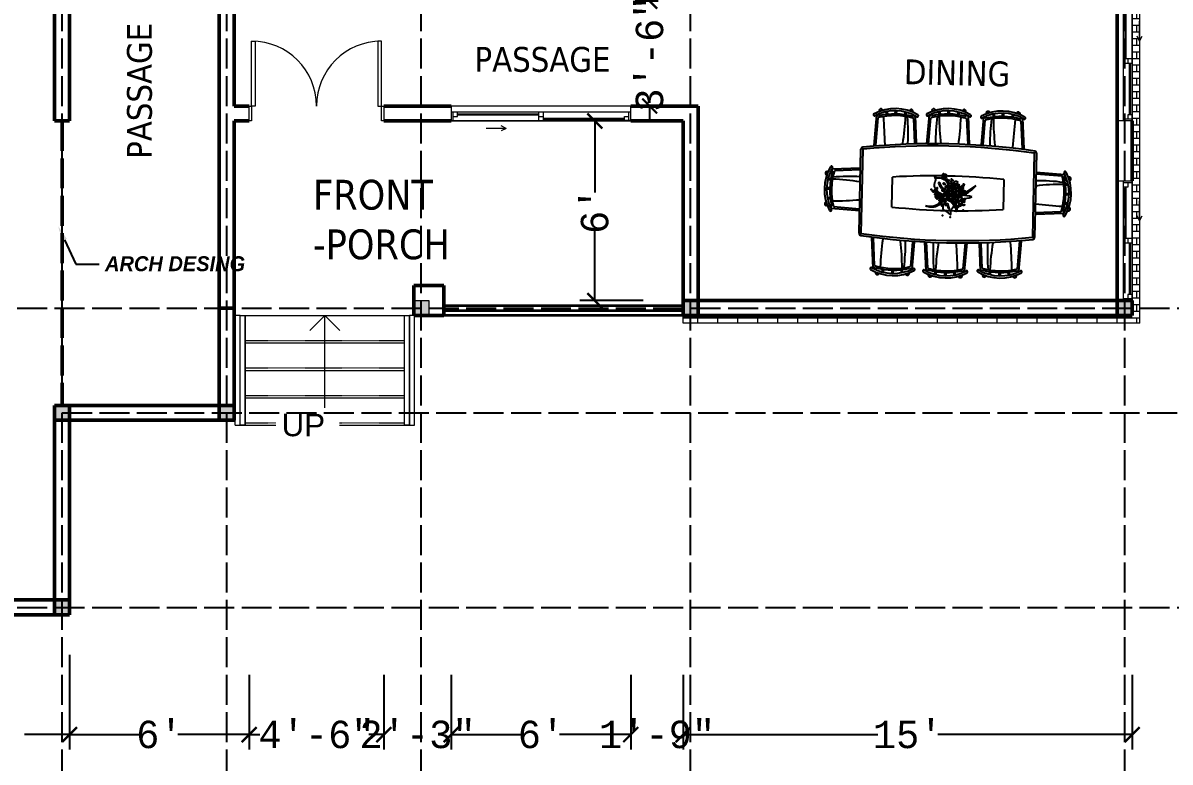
# Model space of a CAD drawing. Header units: inches. Extents: x 8351 to 42256, y 21052 to 33437.
# Drawn here: x 12413.9 to 12873.8, y 23829 to 24125.3 of the extents above; entities that cross this region are included whole.
import ezdxf
from ezdxf import colors
from ezdxf.entities.mleader import LeaderData, LeaderLine
from ezdxf.math import Vec2, Vec3

# ---------------------------------------------------------------- set-up
doc = ezdxf.new("R2010")
doc.units = ezdxf.units.IN
doc.header["$MEASUREMENT"] = 0
doc.linetypes.add('ACAD_ISO02W100', pattern=[15, 12, -3])
doc.linetypes.add('Overhead 1_16_', pattern=[0.101562, 0.0625, -0.039062])
for name, color, linetype, lineweight in [('A-COLS', 52, 'Continuous', 9), ('A-DIM', 7, 'Continuous', 25), ('A-DOOR', 10, 'Continuous', 13), ('A-DOOR-FRAM', 31, 'Continuous', 20), ('A-FLOR', 192, 'Continuous', 13), ('A-FLOR-HRAL', 11, 'Continuous', 9), ('A-GENM', 13, 'Continuous', 9), ('A-GLAZ', 160, 'Continuous', 13), ('A-TEXT', 7, 'Continuous', 25), ('A-WALL', 7, 'Continuous', 35), ('S-STRS', 14, 'Continuous', 9), ('S-STRS-ANNO', 31, 'Continuous', 9), ('S-STRS-IDEN', 24, 'Continuous', 9)]:
    doc.layers.add(name, color=color, linetype=linetype, lineweight=lineweight)
for name, color, linetype in [('A-FUNTURE', 241, 'Continuous'), ('A-G-BEAM', 8, 'ACAD_ISO02W100'), ('LAYER2', 7, 'Continuous')]:
    doc.layers.add(name, color=color, linetype=linetype)
doc.styles.add('Arial', font='arial.ttf', dxfattribs={"height": 9})
doc.styles.add('PDF Tahoma', font='tahoma.ttf')
doc.styles.get("Standard").update_dxf_attribs({"font": 'consolab.ttf', "height": 11})
doc.dimstyles.get("Standard").update_dxf_attribs({"dimtxt": 11, "dimasz": 6, "dimexe": 6, "dimexo": 16, "dimgap": 0.09, "dimtad": 0, "dimdec": 0, "dimzin": 0, "dimdsep": 46, "dimlunit": 4, "dimtxsty": 'Standard', "dimblk": 'ARCHTICK', "dimcen": 0.09, "dimclrd": 256, "dimclre": 256, "dimclrt": 256, "dimadec": 0, "dimazin": 0, "dimtfac": 1, "dimtdec": 0, "dimtix": 1, "dimtofl": 0, "dimtmove": 0, "dimatfit": 2, "dimldrblk": 'ARCHTICK', "dimfxl": 1, "dimtolj": 1, "dimtzin": 0, "dimlwd": -1, "dimlwe": -1, "dimarcsym": 0})

# ---------------------------------------------------------------- blocks, each defined once
blk = doc.blocks.new('M_Window-Sliding-Double - 1500 x 1200mm-319048-B-Floorplan')
at = {"layer": 'A-GLAZ'}
for p, q in [((14, 5.85), (16, 6.85)), ((14, 5.85), (16, 4.85)), ((14, 5.85), (22, 5.85)), ((36, 2.85), (-36, 2.85)), ((-36, -3.15), (36, -3.15))]:
    blk.add_line(p, q, dxfattribs=at)
at = {"layer": 'A-GLAZ', "lineweight": 20}
for p, q in [((-36, 2.85), (-36, -3.15)), ((-36, 2.85), (-33.5, 2.85)), ((-35.25, 2.85), (-35.25, -0.65)), ((-33.5, 1.1), (-35.25, 1.1)), ((-33.5, 2.85), (-33.5, 1.1)), ((-0.875, -0.65), (-0.875, 2.85)), ((-0.875, 2.85), (0.875, 2.85)), ((0.875, 1.1), (-0.875, 1.1)), ((0.875, 2.85), (0.875, -0.65)), ((33.5, 1.1), (33.5, -0.65)), ((35.25, 1.1), (33.5, 1.1)), ((35.25, 2.85), (36, 2.85)), ((35.25, 2.85), (35.25, -0.65)), ((36, -3.15), (36, 2.85)), ((-36, -0.65), (-35.25, -0.65)), ((-0.875, -0.65), (0.875, -0.65)), ((33.5, -0.65), (36, -0.65))]:
    blk.add_line(p, q, dxfattribs=at)
at = {"layer": 'A-GLAZ', "lineweight": 9}
for p, q in [((-33.5, 2.85), (-0.875, 2.85)), ((0.875, 2.85), (35.25, 2.85)), ((-35.25, -0.65), (-0.875, -0.65)), ((0.875, -0.65), (33.5, -0.65))]:
    blk.add_line(p, q, dxfattribs=at)
at = {"layer": 'A-GLAZ', "lineweight": 30}
for p, q in [((-33.5, 1.975), (-0.875, 1.975)), ((0.875, 0.225), (33.5, 0.225))]:
    blk.add_line(p, q, dxfattribs=at)
blk = doc.blocks.new('M_Window-Sliding-Double - 1500 x 1200mm 2-328427-B-Floorplan')
at = {"layer": 'A-GLAZ'}
for p, q in [((-24, 3.15), (24, 3.15)), ((24, -2.85), (-24, -2.85)), ((8, -5.85), (10, -4.85)), ((8, -5.85), (10, -6.85)), ((8, -5.85), (16, -5.85))]:
    blk.add_line(p, q, dxfattribs=at)
at = {"layer": 'A-GLAZ', "lineweight": 20}
for p, q in [((-24, -2.85), (-24, 3.15)), ((-24, 0.65), (-23.25, 0.65)), ((-23.25, -2.85), (-23.25, 0.65)), ((-0.875, 0.65), (0.875, 0.65)), ((-0.875, 0.65), (-0.875, -2.85)), ((0.875, -2.85), (0.875, 0.65)), ((21.5, 0.65), (24, 0.65)), ((21.5, -1.1), (21.5, 0.65)), ((23.25, -2.85), (23.25, 0.65)), ((24, 3.15), (24, -2.85)), ((-24, -2.85), (-21.5, -2.85)), ((-21.5, -1.1), (-23.25, -1.1)), ((-21.5, -2.85), (-21.5, -1.1)), ((0.875, -1.1), (-0.875, -1.1)), ((-0.875, -2.85), (0.875, -2.85)), ((23.25, -1.1), (21.5, -1.1)), ((23.25, -2.85), (24, -2.85))]:
    blk.add_line(p, q, dxfattribs=at)
at = {"layer": 'A-GLAZ', "lineweight": 9}
for p, q in [((-23.25, 0.65), (-0.875, 0.65)), ((0.875, 0.65), (21.5, 0.65)), ((-21.5, -2.85), (-0.875, -2.85)), ((0.875, -2.85), (23.25, -2.85))]:
    blk.add_line(p, q, dxfattribs=at)
at = {"layer": 'A-GLAZ', "lineweight": 30}
for p, q in [((-21.5, -1.975), (-0.875, -1.975)), ((0.875, -0.225), (21.5, -0.225))]:
    blk.add_line(p, q, dxfattribs=at)
blk = doc.blocks.new('M_Door-Exterior-Double-Full Glass-Wood_Clad - 1500 x 2000mm-340685-B-Floorplan')
at = {"layer": 'A-DOOR', "lineweight": 20}
for p, q in [((-24.62, -2.87), (-26, -2.87)), ((-26, -2.87), (-26, -28.87)), ((-24.62, -28.87), (-24.62, -2.87)), ((24.62, -2.87), (26, -2.87)), ((24.62, -28.87), (24.62, -2.87)), ((26, -2.87), (26, -28.87)), ((-26, -28.87), (-24.62, -28.87)), ((26, -28.87), (24.62, -28.87))]:
    blk.add_line(p, q, dxfattribs=at)
at = {"layer": 'A-DOOR', "lineweight": 9}
for centre, start, end in [((-26, -2.87), 270, 360), ((26, -2.87), 180, 270)]:
    blk.add_arc(centre, 26, start, end, dxfattribs=at)
at = {"layer": 'A-DOOR-FRAM'}
for p, q in [((-26.98, 3.13), (-26, 3.13)), ((-26.98, -2.87), (-26.98, 3.13)), ((-26, 3.13), (-26, -2.87)), ((26, 3.13), (26.98, 3.13)), ((26, -2.87), (26, 3.13)), ((26.98, 3.13), (26.98, -2.87)), ((-26, -2.87), (-26.98, -2.87)), ((26.98, -2.87), (26, -2.87))]:
    blk.add_line(p, q, dxfattribs=at)
blk = doc.blocks.new('Generic Models 2 - Generic Models 2-343032-B-Floorplan')
at = {"layer": 'A-GENM'}
h = blk.add_hatch(dxfattribs=at)
h.set_pattern_fill('FP_2', color=256, style=0, pattern_type=2)
h.set_pattern_definition([(0, (-159.504, -422.607), (0, 2.667), []), (90, (-159.504, -422.607), (-4, 2.667), [2.667, -2.667])])
h.paths.add_polyline_path([(-69.5, -425.61), (-66.5, -425.61), (-66.5, -287.61), (-138.5, -287.61), (-138.5, -284.59), (-141.5, -284.59), (-141.5, -290.61), (-69.5, -290.61), (-69.5, -422.61), (-249.5, -422.61), (-249.5, -425.61), (-214.82, -425.61)], flags=0)
for p, q in [((-138.5, -284.59), (-141.5, -284.59)), ((-138.5, -287.61), (-138.5, -284.59)), ((-66.5, -287.61), (-138.5, -287.61)), ((-66.5, -425.61), (-66.5, -287.61)), ((-249.5, -425.61), (-249.5, -422.61)), ((-66.5, -425.61), (-249.5, -425.61))]:
    blk.add_line(p, q, dxfattribs=at)
blk = doc.blocks.new('Top Rail Type - Top Rail_Internal_-344575-B-Floorplan')
at = {"layer": 'A-FLOR-HRAL'}
for p, q in [((-361.2, -422.61), (-359.2, -422.61)), ((-361.2, -466.61), (-361.2, -422.61)), ((-359.2, -422.61), (-359.2, -466.61)), ((-359.2, -466.61), (-361.2, -466.61))]:
    blk.add_line(p, q, dxfattribs=at)
blk = doc.blocks.new('Top Rail Type - Top Rail_Internal_-V1-B-Floorplan')
at = {"layer": 'A-FLOR-HRAL'}
for p, q in [((-361.2, -422.61), (-359.2, -422.61)), ((-361.2, -466.61), (-361.2, -422.61)), ((-359.2, -466.61), (-359.2, -422.61)), ((-361.2, -466.61), (-359.2, -466.61))]:
    blk.add_line(p, q, dxfattribs=at)
blk = doc.blocks.new('Top Rail Type - Top Rail_Internal_-344586-B-Floorplan')
at = {"layer": 'A-FLOR-HRAL'}
for p, q in [((-427.06, -422.61), (-425.06, -422.61)), ((-427.06, -466.61), (-427.06, -422.61)), ((-425.06, -422.61), (-425.06, -466.61)), ((-425.06, -466.61), (-427.06, -466.61))]:
    blk.add_line(p, q, dxfattribs=at)
blk = doc.blocks.new('Top Rail Type - Top Rail_Internal_-V2-B-Floorplan')
at = {"layer": 'A-FLOR-HRAL'}
for p, q in [((-427.06, -422.61), (-425.06, -422.61)), ((-427.06, -466.61), (-427.06, -422.61)), ((-425.06, -466.61), (-425.06, -422.61)), ((-427.06, -466.61), (-425.06, -466.61))]:
    blk.add_line(p, q, dxfattribs=at)
blk = doc.blocks.new('A$C71D65ADD')
at = {"layer": 'LAYER2', "linetype": 'ByBlock', "ltscale": 6}
h = blk.add_hatch(color=8, dxfattribs=at)
h.paths.add_polyline_path([(344, 319, 1), (329, 319, 1)])
h.paths.add_polyline_path([(309, 330, 1.000001), (297, 330, 1.000001)])
h.paths.add_polyline_path([(328, 203, 1), (339, 203, 1)])
h.paths.add_polyline_path([(384, 129, 1), (399, 129, 1)])
h.paths.add_polyline_path([(210, 242, 1), (201, 242, 1)])
edge = h.paths.add_edge_path()
edge.add_ellipse((259, 215), major_axis=(0.8, -32), ratio=0.456297, start_angle=134.884, end_angle=204.8098)
edge.add_arc((264, 250), 13.3, 208.4452, 291.7172)
h.paths.add_polyline_path([(327, 334, 1), (315, 334, 1)])
h.paths.add_polyline_path([(241, 409, 1), (265, 409, 1)])
h = blk.add_hatch(color=3, dxfattribs=at)
h.paths.add_polyline_path([(483, 292, 1), (495, 292, 1)])
h.paths.add_polyline_path([(509, 260, 0.193175), (507, 265, -0.071099), (498, 266, 0.269317), (495, 260, 1.000001)])
blk.add_hatch(color=1, dxfattribs=at).paths.add_polyline_path([(408, 126, 0.483518), (395, 136, -0.273676), (399, 129, -0.589818), (388, 123, 0.87026)])
at = {"layer": 'LAYER2', "color": 3, "linetype": 'ByBlock', "ltscale": 6}
for centre, radius in [((253, 409), 12.4), ((279, 303), 10.2), ((296, 351), 7.78), ((303, 330), 6.46), ((321, 334), 5.78), ((338, 288), 10.4), ((336, 319), 7.36), ((489, 292), 6.22), ((205, 242), 4.33), ((233, 236), 18.8), ((264, 250), 13.3), ((333, 203), 5.78), ((502, 260), 6.94), ((392, 129), 7.36), ((398, 126), 10.2)]:
    blk.add_circle(centre, radius, dxfattribs=at)
at = {"layer": 'LAYER2', "color": 1, "linetype": 'ByBlock', "ltscale": 6}
for centre, radius in [((314, 294), 21.5), ((381, 294), 21.3), ((329, 264), 16.1)]:
    blk.add_circle(centre, radius, dxfattribs=at)
at = {"layer": 'LAYER2', "color": 8, "linetype": 'ByBlock', "ltscale": 6}
blk.add_circle((342, 169), 14.2, dxfattribs=at)
at = {"layer": 'LAYER2', "color": 3, "linetype": 'ByBlock', "ltscale": 6}
for centre, radius, start, end in [((325, 440), 4.99, 332.3767, 237.126), ((48, 280), 316, 19.9122, 29.59), ((55, 285), 316, 19.7073, 29.59), ((325, -117), 413, 95.8934, 141.9596), ((189, -78), 386, 91.9469, 111.1209), ((189, -78), 386, 85.2311, 85.4239), ((189, -78), 386, 76.0403, 81.1268), ((546, 251), 167, 62.9101, 164.4918), ((566, 234), 175, 71.5718, 163.2253), ((484, 291), 25.6, 89.5252, 198.0961), ((467, 301), 7.25, 14.7851, 307.3859), ((473, 284), 10.6, 358.7699, 279.3548), ((449, 324), 35.7, 307.3859, 349.3233), ((490, 293), 13.4, 212.1989, 185.732), ((507, 295), 30.2, 185.732, 274.9709), ((341, -231), 502, 91.7875, 132.7502), ((187, 829), 564, 255.9514, 281.3548), ((476, 264), 9.89, 132.7709, 99.3548)]:
    blk.add_arc(centre, radius, start, end, dxfattribs=at)
at = {"layer": 'LAYER2', "color": 2, "linetype": 'ByBlock', "ltscale": 6}
for centre, radius, start, end in [((351, 392), 18.1, 196.6743, 39.1784), ((326, 77), 133, 15.9169, 57.6012), ((336, 84), 133, 15.9169, 57.6012), ((458, 117), 6.35, 222.2146, 51.0439)]:
    blk.add_arc(centre, radius, start, end, dxfattribs=at)
at = {"layer": 'LAYER2', "color": 1, "linetype": 'ByBlock', "ltscale": 6}
blk.add_arc((445, 278), 15, 46.0944, 18.0961, dxfattribs=at)
at = {"layer": 'LAYER2', "color": 3, "linetype": 'ByBlock', "ltscale": 6}
for centre, major_axis, ratio in [((196, 350), (31.6, -11.1), 0.572914), ((203, 316), (25.6, 26.6), 0.525572), ((224, 372), (0.8, -32), 0.456297), ((234, 306), (-7.2, 38.6), 0.354767), ((259, 329), (-32.5, 10), 0.449099), ((256, 360), (-24.1, -22.5), 0.317405), ((352, 257), (0.8, -32), 0.456297), ((231, 192), (31.6, -11.1), 0.572914), ((238, 159), (25.6, 26.6), 0.525572), ((255, 155), (31.6, -11.1), 0.572914), ((262, 121), (25.6, 26.6), 0.525572), ((259, 215), (0.8, -32), 0.456297), ((269, 149), (-7.2, 38.6), 0.354767), ((294, 172), (-32.5, 10), 0.449099), ((291, 202), (-24.1, -22.5), 0.317405), ((283, 178), (0.8, -32), 0.456297), ((293, 111), (-7.2, 38.6), 0.354767), ((318, 135), (-32.5, 10), 0.449099), ((314, 165), (-24.1, -22.5), 0.317405), ((324, 234), (31.6, -11.1), 0.572914), ((331, 201), (25.6, 26.6), 0.525572), ((362, 190), (-7.2, 38.6), 0.354767), ((386, 214), (-32.5, 10), 0.449099), ((383, 244), (-24.1, -22.5), 0.317405), ((384, 41), (15.8, -5.5), 0.572914), ((387, 24), (12.8, 13.3), 0.525572), ((398, 53), (0.4, -16), 0.456297), ((403, 19), (-3.6, 19.3), 0.354767), ((415, 31), (-16.2, 5), 0.449099), ((414, 46), (-12.1, -11.2), 0.317405)]:
    blk.add_ellipse(centre, major_axis=major_axis, ratio=ratio, dxfattribs=at)
at = {"layer": 'LAYER2', "color": 3, "linetype": 'ByBlock', "ltscale": 6, "start_tangent": (-0.192355, 0.981325)}
blk.add_spline([(368, 335), (398, 449), (349, 477), (307, 509), (303, 455), (271, 399), (362, 320)], degree=3, dxfattribs=at)
at = {"layer": 'LAYER2', "color": 3, "linetype": 'ByBlock', "ltscale": 6}
blk.add_open_spline([(395, 250), (397, 275), (514, 212), (526, 131), (491, 70), (527, 35), (486, 62), (430, 43), (359, 91), (343, 146), (342, 155)], degree=3, knots=[0, 0, 0, 0, 77.268559, 207.603491, 248.32855, 270.573512, 299.381354, 327.252179, 461.565377, 486.265875, 486.265875, 486.265875, 486.265875], dxfattribs=at)
for p in [(154, 447), (230, 431), (232, 442), (233, 428), (234, 446), (234, 432), (234, 430), (235, 443), (236, 442), (236, 437), (236, 435), (237, 453), (237, 427), (239, 451), (239, 429), (240, 461), (240, 440), (241, 453), (313, 540), (406, 522), (135, 316), (136, 319), (138, 343), (138, 323), (138, 321), (140, 381), (142, 345), (145, 347), (147, 385), (148, 344), (149, 327), (153, 386), (153, 342), (154, 342), (157, 332), (157, 329), (157, 327), (157, 321), (158, 340), (158, 322), (159, 339), (159, 320), (160, 319), (161, 336), (161, 334), (161, 315), (162, 326), (162, 324), (162, 323), (163, 320), (164, 338), (165, 346), (165, 330), (166, 314), (167, 326), (169, 328), (171, 332), (173, 331), (173, 321), (173, 318), (174, 341), (174, 323), (175, 386), (175, 324), (177, 331), (178, 340), (178, 330), (188, 394), (193, 383), (198, 395), (198, 378), (200, 372), (205, 392), (205, 382), (208, 406), (216, 411), (227, 420), (229, 406), (230, 420), (231, 412), (231, 407), (231, 402), (232, 413), (232, 411), (232, 411), (232, 406), (233, 421), (233, 412), (233, 409), (234, 415), (235, 419), (235, 403), (235, 400), (236, 404), (237, 415), (237, 407), (237, 403), (239, 424), (259, 341), (263, 346), (266, 350), (274, 356), (279, 357), (283, 354), (286, 285), (287, 338), (292, 287), (311, 331), (311, 329), (316, 330), (365, 313), (365, 311), (366, 317), (367, 321), (368, 322), (370, 318), (370, 317), (371, 319), (375, 347), (376, 343), (376, 335), (376, 321), (376, 318), (377, 358), (377, 327), (377, 324), (377, 324), (379, 358), (379, 350), (379, 346), (379, 337), (379, 324), (380, 338), (380, 336), (380, 323), (381, 351), (381, 341), (381, 317), (383, 356), (383, 356), (383, 323), (384, 366), (384, 366), (384, 353), (384, 324), (385, 368), (385, 361), (385, 361), (385, 354), (385, 332), (385, 327), (385, 318), (386, 329), (386, 322), (386, 319), (387, 323), (388, 357), (388, 353), (388, 334), (388, 322), (388, 321), (388, 321), (388, 315), (389, 331), (389, 324), (390, 325), (391, 330), (391, 324), (392, 325), (392, 318), (393, 335), (393, 333), (393, 321), (394, 335), (394, 335), (397, 338), (397, 329), (398, 340), (398, 339), (402, 340), (405, 388), (407, 385), (408, 389), (409, 392), (409, 385), (410, 393), (411, 383), (412, 396), (412, 386), (413, 388), (413, 388), (413, 381), (413, 293), (414, 390), (414, 390), (414, 292), (415, 395), (415, 291), (415, 290), (416, 392), (416, 285), (417, 393), (417, 388), (417, 292), (417, 291), (418, 297), (418, 288), (419, 386), (419, 299), (419, 284), (420, 400), (420, 390), (420, 288), (420, 286), (421, 398), (421, 296), (421, 291), (422, 306), (422, 286), (423, 392), (424, 310), (424, 303), (424, 298), (425, 292), (427, 302), (427, 292), (428, 305), (429, 302), (431, 309), (431, 298), (432, 302), (435, 312), (439, 308), (439, 302), (440, 316), (443, 320), (446, 325), (447, 319), (448, 329), (449, 334), (451, 336), (451, 334), (134, 213), (136, 211), (137, 213), (144, 217), (144, 207), (147, 218), (151, 217), (153, 212), (153, 206), (153, 145), (154, 213), (155, 144), (156, 216), (157, 217), (157, 214), (157, 212), (157, 212), (158, 211), (158, 202), (158, 174), (159, 218), (159, 218), (159, 214), (159, 214), (159, 212), (159, 176), (159, 157), (162, 216), (163, 145), (164, 144), (166, 148), (166, 145), (167, 154), (167, 154), (168, 182), (168, 182), (168, 172), (168, 172), (168, 169), (168, 159), (169, 178), (169, 174), (169, 158), (170, 182), (170, 170), (170, 150), (171, 171), (171, 163), (171, 158), (171, 156), (172, 168), (172, 166), (172, 163), (172, 148), (173, 181), (173, 178), (173, 176), (173, 174), (174, 206), (174, 187), (174, 172), (174, 169), (174, 168), (174, 163), (175, 178), (175, 178), (175, 171), (175, 164), (177, 182), (177, 179), (177, 169), (177, 161), (177, 157), (178, 187), (178, 176), (179, 203), (179, 184), (181, 223), (181, 212), (181, 208), (181, 174), (181, 168), (182, 219), (182, 211), (182, 178), (182, 169), (184, 208), (185, 214), (185, 212), (185, 211), (185, 207), (186, 197), (188, 215), (189, 223), (189, 219), (189, 216), (190, 216), (190, 212), (190, 205), (190, 176), (191, 224), (191, 217), (191, 217), (191, 210), (192, 203), (193, 223), (193, 212), (194, 220), (194, 218), (194, 218), (194, 216), (194, 175), (195, 221), (195, 217), (196, 222), (196, 214), (196, 166), (197, 248), (197, 222), (197, 220), (197, 218), (197, 178), (198, 223), (198, 213), (199, 223), (199, 222), (199, 212), (199, 182), (200, 226), (200, 219), (200, 213), (200, 183), (201, 242), (201, 217), (201, 216), (201, 173), (202, 220), (202, 218), (203, 172), (204, 185), (204, 178), (205, 224), (205, 223), (205, 223), (205, 218), (205, 211), (206, 227), (206, 222), (206, 216), (206, 174), (207, 180), (208, 186), (208, 186), (208, 181), (208, 177), (209, 217), (209, 187), (209, 183), (209, 183), (209, 174), (210, 227), (210, 222), (210, 221), (210, 219), (210, 177), (210, 172), (210, 172), (211, 219), (211, 217), (211, 185), (211, 185), (212, 215), (212, 189), (213, 226), (214, 217), (214, 217), (214, 183), (214, 180), (214, 174), (215, 228), (215, 171), (216, 224), (216, 222), (216, 220), (216, 220), (216, 217), (216, 182), (216, 176), (218, 220), (218, 215), (219, 220), (219, 213), (220, 225), (221, 218), (222, 217), (222, 212), (227, 218), (231, 214), (236, 216), (236, 213), (240, 214), (240, 213), (255, 222), (269, 280), (273, 283), (275, 281), (275, 267), (275, 262), (276, 271), (276, 263), (278, 278), (278, 261), (279, 265), (280, 275), (280, 275), (280, 245), (280, 226), (281, 282), (281, 254), (282, 278), (282, 276), (282, 272), (282, 235), (283, 277), (283, 275), (283, 258), (283, 256), (284, 269), (284, 240), (284, 219), (284, 215), (284, 215), (284, 215), (285, 273), (285, 261), (285, 244), (286, 260), (286, 260), (286, 260), (286, 259), (287, 268), (287, 262), (287, 227), (287, 216), (288, 225), (289, 266), (290, 279), (290, 266), (290, 251), (291, 271), (291, 224), (292, 268), (292, 258), (293, 267), (293, 259), (295, 267), (295, 257), (295, 236), (296, 261), (296, 232), (298, 235), (298, 216), (299, 280), (300, 264), (307, 262), (309, 278), (309, 264), (311, 260), (340, 265), (366, 250), (369, 261), (369, 250), (370, 265), (370, 253), (371, 257), (371, 256), (372, 267), (372, 253), (373, 247), (375, 265), (375, 264), (375, 262), (375, 258), (375, 251), (376, 263), (377, 269), (377, 262), (377, 260), (377, 257), (377, 253), (378, 261), (378, 256), (379, 257), (380, 268), (381, 265), (383, 268), (383, 263), (384, 274), (384, 269), (386, 267), (386, 264), (387, 265), (388, 258), (393, 271), (395, 268), (403, 279), (405, 282), (407, 273), (411, 280), (411, 276), (414, 268), (416, 278), (416, 269), (418, 282), (419, 279), (420, 283), (421, 272), (423, 278), (423, 275), (424, 268), (428, 263), (431, 261), (442, 252), (449, 247), (456, 240), (465, 239), (470, 241), (477, 233), (478, 223), (479, 230), (479, 186), (482, 235), (482, 217), (482, 190), (483, 185), (483, 180), (485, 194), (485, 182), (486, 193), (486, 186), (486, 183), (487, 218), (487, 207), (488, 198), (488, 190), (489, 197), (489, 195), (490, 222), (490, 208), (491, 212), (491, 197), (491, 195), (491, 195), (492, 201), (492, 201), (492, 191), (493, 217), (493, 201), (493, 199), (494, 215), (494, 209), (495, 217), (495, 214), (495, 214), (495, 210), (495, 205), (495, 203), (496, 220), (496, 215), (496, 204), (497, 222), (497, 212), (497, 210), (497, 205), (498, 211), (498, 211), (498, 202), (499, 224), (499, 220), (499, 205), (499, 203), (500, 210), (500, 209), (500, 204), (501, 218), (501, 206), (502, 228), (502, 212), (503, 210), (504, 216), (504, 202), (505, 221), (505, 210), (506, 205), (507, 212), (507, 208), (510, 226), (512, 223), (516, 214), (518, 231), (522, 226), (524, 228), (528, 229), (531, 228), (538, 223), (549, 200), (554, 201), (147, 132), (150, 138), (150, 135), (152, 141), (153, 142), (153, 135), (155, 126), (158, 141), (158, 129), (159, 141), (308, 70), (337, 90), (338, 83), (341, 96), (344, 109), (345, 103), (346, 116), (346, 93), (347, 110), (347, 87), (348, 112), (348, 98), (349, 122), (349, 111), (350, 118), (350, 116), (352, 117), (352, 113), (352, 108), (352, 103), (352, 101), (352, 91), (353, 105), (353, 102), (353, 98), (354, 108), (354, 90), (354, 85), (355, 114), (355, 104), (355, 102), (355, 100), (358, 97), (362, 71), (364, 84), (365, 89)]:
    blk.add_point(p, dxfattribs=at)
blk = doc.blocks.new('_ArchTick')
at = {"color": 0, "linetype": 'ByBlock', "const_width": 0.15}
blk.add_lwpolyline([(-0.5, -0.5), (0.5, 0.5)], dxfattribs=at)
blk = doc.blocks.new('*D694')
at = {"layer": 'A-DIM', "transparency": 16777216}
for p, q in [((12665.13, 24134.02), (12665.13, 24140.02)), ((12668.57, 24134.02), (12659.13, 24134.02)), ((12668.57, 24092.02), (12659.13, 24092.02)), ((12665.13, 24092.02), (12665.13, 24086.02))]:
    blk.add_line(p, q, dxfattribs=at)
at = {"layer": 'Defpoints', "color": 0, "transparency": 16777216}
for p in [(12665.13, 24134.02), (12684.57, 24134.02), (12684.57, 24092.02)]:
    blk.add_point(p, dxfattribs=at)
at = {"layer": 'A-DIM', "transparency": 16777216, "xscale": 6, "yscale": 6, "zscale": 6}
for p, rotation in [((12665.13, 24134.02), 270), ((12665.13, 24092.02), 90)]:
    blk.add_blockref('_ArchTick', p, dxfattribs=dict(at, rotation=rotation))
at = {"layer": 'A-DIM', "transparency": 16777216, "insert": (12665.13, 24113.02), "char_height": 11, "attachment_point": 5, "rotation": 90}
blk.add_mtext('\\A1;3\'-6"', dxfattribs=at)
blk = doc.blocks.new('*D699')
at = {"layer": 'A-DIM', "transparency": 16777216}
for p, q in [((12662.57, 24086.02), (12637.13, 24086.02)), ((12643.13, 24086.02), (12643.13, 24057.38)), ((12643.13, 24014.02), (12643.13, 24042.65)), ((12662.57, 24014.02), (12637.13, 24014.02))]:
    blk.add_line(p, q, dxfattribs=at)
at = {"layer": 'Defpoints', "color": 0, "transparency": 16777216}
for p in [(12678.57, 24086.02), (12643.13, 24014.02), (12678.57, 24014.02)]:
    blk.add_point(p, dxfattribs=at)
at = {"layer": 'A-DIM', "transparency": 16777216, "xscale": 6, "yscale": 6, "zscale": 6}
for p, rotation in [((12643.13, 24086.02), 90), ((12643.13, 24014.02), 270)]:
    blk.add_blockref('_ArchTick', p, dxfattribs=dict(at, rotation=rotation))
at = {"layer": 'A-DIM', "transparency": 16777216, "insert": (12643.13, 24050.02), "char_height": 11, "attachment_point": 5, "rotation": 90}
blk.add_mtext("\\A1;6'", dxfattribs=at)

msp = doc.modelspace()

# ---------------------------------------------------------------- hatches: boundary and pattern name
at = {"layer": 'A-COLS'}
h = msp.add_hatch(color=1, dxfattribs=at)
h.dxf.hatch_style = 1
h.paths.add_polyline_path([(12576.57, 24008.02), (12576.57, 24014.02), (12570.57, 24014.02), (12570.57, 24008.02)])
h = msp.add_hatch(color=1, dxfattribs=at)
h.dxf.hatch_style = 1
h.paths.add_polyline_path([(12684.57, 24008.02), (12684.57, 24014.02), (12678.57, 24014.02), (12678.57, 24008.02)])
h = msp.add_hatch(color=1, dxfattribs=at)
h.dxf.hatch_style = 1
h.paths.add_polyline_path([(12858.57, 24008.02), (12858.57, 24014.02), (12852.57, 24014.02), (12852.57, 24008.02)])
h = msp.add_hatch(color=1, dxfattribs=at)
h.dxf.hatch_style = 1
h.paths.add_polyline_path([(12432.57, 23966.02), (12432.57, 23972.02), (12426.57, 23972.02), (12426.57, 23966.02)])
h = msp.add_hatch(color=1, dxfattribs=at)
h.dxf.hatch_style = 1
h.paths.add_polyline_path([(12498.57, 23966.02), (12498.57, 23972.02), (12492.57, 23972.02), (12492.57, 23966.02)])
h = msp.add_hatch(color=1, dxfattribs=at)
h.dxf.hatch_style = 1
h.paths.add_polyline_path([(12432.57, 23888.02), (12432.57, 23894.02), (12426.57, 23894.02), (12426.57, 23888.02)])

# ---------------------------------------------------------------- linework, layer by layer
at = {"layer": 'A-COLS', "color": 1}
for points in [[(12570.57, 24014.02), (12576.57, 24014.02), (12576.57, 24008.02), (12570.57, 24008.02)], [(12678.57, 24014.02), (12684.57, 24014.02), (12684.57, 24008.02), (12678.57, 24008.02)], [(12852.57, 24014.02), (12858.57, 24014.02), (12858.57, 24008.02), (12852.57, 24008.02)], [(12426.57, 23972.02), (12432.57, 23972.02), (12432.57, 23966.02), (12426.57, 23966.02)], [(12492.57, 23972.02), (12498.57, 23972.02), (12498.57, 23966.02), (12492.57, 23966.02)], [(12426.57, 23894.02), (12432.57, 23894.02), (12432.57, 23888.02), (12426.57, 23888.02)]]:
    msp.add_lwpolyline(points, close=True, dxfattribs=at)
at = {"layer": 'A-COLS', "color": 7}
for points in [[(12570.57, 24014.02), (12576.57, 24014.02), (12576.57, 24008.02), (12570.57, 24008.02)], [(12678.57, 24014.02), (12684.57, 24014.02), (12684.57, 24008.02), (12678.57, 24008.02)], [(12852.57, 24014.02), (12858.57, 24014.02), (12858.57, 24008.02), (12852.57, 24008.02)], [(12426.57, 23972.02), (12432.57, 23972.02), (12432.57, 23966.02), (12426.57, 23966.02)], [(12492.57, 23972.02), (12498.57, 23972.02), (12498.57, 23966.02), (12492.57, 23966.02)], [(12426.57, 23894.02), (12432.57, 23894.02), (12432.57, 23888.02), (12426.57, 23888.02)]]:
    msp.add_lwpolyline(points, close=True, dxfattribs=at)
at = {"layer": 'A-DIM'}
for p, q in [((12432.57, 23872.02), (12432.57, 23834.02)), ((12432.57, 23872.02), (12432.57, 23834.02)), ((12504.59, 23864.02), (12504.59, 23834.02)), ((12504.59, 23864.02), (12504.59, 23834.02)), ((12558.56, 23864.02), (12558.56, 23834.02)), ((12558.56, 23864.02), (12558.56, 23834.02)), ((12585.57, 23864.02), (12585.57, 23834.02)), ((12585.57, 23864.02), (12585.57, 23834.02)), ((12657.57, 23864.02), (12657.57, 23834.02)), ((12657.57, 23864.02), (12657.57, 23834.02)), ((12678.57, 23864.02), (12678.57, 23834.02)), ((12678.57, 23864.02), (12678.57, 23834.02)), ((12858.57, 23864.02), (12858.57, 23834.02)), ((12432.57, 23840.02), (12414.49, 23840.02)), ((12432.57, 23840.02), (12461.22, 23840.02)), ((12504.59, 23840.02), (12475.94, 23840.02)), ((12504.59, 23840.02), (12508.91, 23840.02)), ((12558.56, 23840.02), (12552.56, 23840.02)), ((12558.56, 23840.02), (12554.24, 23840.02)), ((12585.57, 23840.02), (12591.57, 23840.02)), ((12585.57, 23840.02), (12614.21, 23840.02)), ((12657.57, 23840.02), (12628.94, 23840.02)), ((12657.57, 23840.02), (12651.57, 23840.02)), ((12678.57, 23840.02), (12684.57, 23840.02)), ((12678.57, 23840.02), (12756.55, 23840.02)), ((12858.57, 23840.02), (12780.6, 23840.02))]:
    msp.add_line(p, q, dxfattribs=at)
at = {"layer": 'A-FLOR'}
for p, q in [((12498.57, 24008.02), (12499.02, 24008.02)), ((12499.02, 23966.02), (12498.57, 23966.02))]:
    msp.add_line(p, q, dxfattribs=at)
at = {"layer": 'A-FUNTURE', "ltscale": 120}
for p, q in [((12759.77, 24089.72), (12759.91, 24088.61)), ((12760.3, 24089.78), (12760.43, 24088.68)), ((12763.62, 24088.82), (12763.65, 24090.13)), ((12764.15, 24088.8), (12764.18, 24090.12)), ((12767.51, 24089.62), (12767.33, 24088.52)), ((12768.03, 24089.53), (12767.85, 24088.43)), ((12780.96, 24089.71), (12781.09, 24088.61)), ((12781.48, 24089.78), (12781.61, 24088.67)), ((12784.8, 24088.81), (12784.83, 24090.13)), ((12785.33, 24088.8), (12785.36, 24090.11)), ((12788.69, 24089.61), (12788.51, 24088.51)), ((12789.21, 24089.52), (12789.03, 24088.43)), ((12806.57, 24087.83), (12806.6, 24089.15)), ((12807.1, 24087.82), (12807.13, 24089.13)), ((12756.09, 24088.44), (12755.04, 24076.19)), ((12756.66, 24087.34), (12755.71, 24076.26)), ((12771.42, 24077.15), (12771.03, 24087.01)), ((12772.08, 24077.16), (12771.65, 24088.09)), ((12776.29, 24076.91), (12777.27, 24088.44)), ((12776.95, 24076.89), (12777.84, 24087.34)), ((12792.22, 24087.01), (12792.63, 24076.53)), ((12792.83, 24088.08), (12793.29, 24076.52)), ((12798.11, 24076.56), (12799.04, 24087.46)), ((12798.77, 24076.52), (12799.61, 24086.36)), ((12802.72, 24088.73), (12802.86, 24087.63)), ((12803.25, 24088.8), (12803.38, 24087.69)), ((12810.46, 24088.63), (12810.28, 24087.53)), ((12810.98, 24088.54), (12810.8, 24087.45)), ((12813.98, 24086.03), (12814.42, 24074.91)), ((12814.6, 24087.1), (12815.09, 24074.81)), ((12750.72, 24074.66), (12750.06, 24075.25)), ((12749.06, 24040.98), (12749.84, 24074.68)), ((12749.94, 24040.96), (12750.72, 24074.66)), ((12819.34, 24073.09), (12818.56, 24039.39)), ((12819.34, 24073.09), (12820.02, 24073.64)), ((12820.22, 24073.07), (12819.44, 24039.37)), ((12749.66, 24067.14), (12738.1, 24066.68)), ((12749.65, 24066.48), (12739.17, 24066.06)), ((12736.57, 24062.54), (12737.66, 24062.36)), ((12736.66, 24063.06), (12737.75, 24062.88)), ((12762.19, 24051.53), (12762.46, 24063.55)), ((12807.09, 24062.52), (12806.82, 24050.51)), ((12820.03, 24064.86), (12830.48, 24063.97)), ((12820.04, 24065.52), (12831.58, 24064.53)), ((12737.37, 24058.65), (12736.05, 24058.68)), ((12737.38, 24059.18), (12736.06, 24059.21)), ((12832.85, 24060.85), (12831.75, 24060.72)), ((12832.91, 24060.33), (12831.81, 24060.19)), ((12831.95, 24057.01), (12833.27, 24056.98)), ((12736.4, 24055.33), (12737.51, 24055.46)), ((12736.47, 24054.8), (12737.57, 24054.94)), ((12832.66, 24052.59), (12831.57, 24052.78)), ((12832.75, 24053.12), (12831.65, 24053.3)), ((12831.94, 24056.48), (12833.25, 24056.45)), ((12737.74, 24051.12), (12749.27, 24050.13)), ((12738.84, 24051.69), (12749.29, 24050.79)), ((12831.22, 24048.97), (12819.65, 24048.52)), ((12830.15, 24049.59), (12819.67, 24049.18)), ((12749.94, 24040.96), (12749.26, 24040.41)), ((12754.68, 24026.95), (12754.19, 24039.24)), ((12755.3, 24028.03), (12754.86, 24039.14)), ((12818.56, 24039.39), (12819.22, 24038.8)), ((12770.51, 24037.53), (12769.67, 24027.7)), ((12771.17, 24037.49), (12770.24, 24026.6)), ((12775.38, 24037.55), (12775.84, 24025.99)), ((12776.05, 24037.54), (12776.46, 24027.06)), ((12790.83, 24026.73), (12791.73, 24037.18)), ((12791.4, 24025.63), (12792.39, 24037.16)), ((12797.2, 24036.9), (12797.63, 24025.97)), ((12797.86, 24036.9), (12798.25, 24027.04)), ((12812.62, 24026.71), (12813.57, 24037.79)), ((12813.19, 24025.61), (12814.24, 24037.87)), ((12758.3, 24025.51), (12758.48, 24026.6)), ((12758.82, 24025.42), (12759, 24026.52)), ((12762.18, 24026.23), (12762.15, 24024.92)), ((12762.71, 24026.22), (12762.68, 24024.91)), ((12766.03, 24025.26), (12765.9, 24026.36)), ((12766.56, 24025.32), (12766.42, 24026.42)), ((12779.46, 24024.54), (12779.64, 24025.64)), ((12779.98, 24024.46), (12780.17, 24025.55)), ((12783.34, 24025.27), (12783.31, 24023.95)), ((12783.87, 24025.26), (12783.84, 24023.94)), ((12787.19, 24024.29), (12787.06, 24025.39)), ((12787.72, 24024.35), (12787.58, 24025.46)), ((12801.25, 24024.52), (12801.43, 24025.62)), ((12801.77, 24024.44), (12801.95, 24025.53)), ((12805.13, 24025.25), (12805.1, 24023.93)), ((12805.66, 24025.24), (12805.63, 24023.92)), ((12808.98, 24024.27), (12808.85, 24025.37)), ((12809.51, 24024.33), (12809.37, 24025.44))]:
    msp.add_line(p, q, dxfattribs=at)
for centre, radius, start, end in [((12763.52, 24072.98), 18.03, 59.6024, 117.7676), ((12763.52, 24072.94), 17.19, 59.3766, 117.9934), ((12757.85, 24090.16), 0.721, 12.0084, 204.5394), ((12769.98, 24089.88), 0.721, 332.8306, 165.3616), ((12784.7, 24072.97), 18.03, 59.6024, 117.7676), ((12784.7, 24072.94), 17.19, 59.3766, 117.9934), ((12779.03, 24090.16), 0.721, 12.0084, 204.5394), ((12791.16, 24089.88), 0.721, 332.8306, 165.3616), ((12806.47, 24071.99), 18.03, 59.6024, 117.7676), ((12806.47, 24071.96), 17.19, 59.3766, 117.9934), ((12800.8, 24089.18), 0.721, 12.0084, 204.5394), ((12812.93, 24088.9), 0.721, 332.8306, 165.3616), ((12755.31, 24088.54), 0.441, 116.0048, 288.6272), ((12756.24, 24087.57), 0.887, 36.2946, 99.5442), ((12763.25, 24061.11), 27.05, 73.2741, 104.0959), ((12763.25, 24061.11), 27.71, 74.2418, 103.1282), ((12931.12, 24090.21), 172.22, 180.8001, 184.5295), ((12680.74, 24091.36), 87.04, 350.5349, 357.6499), ((12686.99, 24080.91), 81.76, 357.3349, 4.7271), ((12771.46, 24087.22), 0.887, 77.8258, 141.0754), ((12772.43, 24088.14), 0.441, 248.7428, 61.3652), ((12776.49, 24088.53), 0.441, 116.0048, 288.6272), ((12777.42, 24087.56), 0.887, 36.2946, 99.5442), ((12784.43, 24061.1), 27.05, 73.2741, 104.0959), ((12784.43, 24061.1), 27.71, 74.2418, 103.1282), ((12861.51, 24077.38), 81.76, 172.6429, 180.3909), ((12868.24, 24087.53), 87.04, 179.7201, 187.0981), ((12618.07, 24097.88), 172.22, 352.9076, 356.5699), ((12792.65, 24087.21), 0.887, 77.8258, 141.0754), ((12793.62, 24088.14), 0.441, 248.7428, 61.3652), ((12798.26, 24087.55), 0.441, 116.0048, 288.6272), ((12799.19, 24086.58), 0.887, 36.2946, 99.5442), ((12806.2, 24060.12), 27.05, 73.2741, 104.0959), ((12806.2, 24060.12), 27.71, 74.2418, 103.1282), ((12883.28, 24076.4), 81.76, 172.6429, 180.0351), ((12890, 24086.55), 87.04, 179.7201, 186.8351), ((12639.84, 24096.9), 172.22, 352.8405, 356.5699), ((12814.41, 24086.23), 0.887, 77.8258, 141.0754), ((12815.38, 24087.16), 0.441, 248.7428, 61.3652), ((12750.72, 24074.66), 0.88, 97.9434, 178.685), ((12778.51, 23790.08), 286.82, 81.7841, 95.5859), ((12778.51, 23789.98), 286.04, 81.7938, 95.5762), ((12819.34, 24073.09), 0.88, 358.685, 79.4266), ((12753.21, 24058.55), 18.03, 149.6024, 207.7676), ((12753.24, 24058.55), 17.19, 149.3766, 207.9934), ((12738.04, 24067.46), 0.441, 338.7428, 151.3652), ((12765.08, 24058.28), 27.05, 163.2741, 194.0959), ((12738.97, 24066.49), 0.887, 167.8258, 231.0754), ((12736.3, 24065.01), 0.721, 62.8306, 255.3616), ((12765.08, 24058.28), 27.71, 164.2418, 193.1282), ((12734.83, 23975.77), 87.04, 80.2719, 87.6499), ((12745.27, 23982.02), 81.76, 86.9791, 94.7271), ((12778.51, 23789.98), 274.04, 84.0132, 93.3568), ((12820.52, 23980.3), 81.76, 82.6429, 90.3909), ((12804.24, 24057.38), 27.05, 343.2741, 14.0959), ((12816.08, 24057.11), 17.19, 329.3766, 27.9934), ((12804.24, 24057.38), 27.71, 344.2418, 13.1282), ((12831.67, 24065.31), 0.441, 26.0048, 198.6272), ((12830.7, 24064.39), 0.887, 306.2946, 9.5442), ((12816.11, 24057.11), 18.03, 329.6024, 27.7676), ((12833.3, 24062.78), 0.721, 282.0084, 114.5394), ((12830.67, 23973.57), 87.04, 89.7201, 97.0981), ((12736.02, 24052.87), 0.721, 102.0084, 294.5394), ((12735.97, 24226.15), 172.22, 270.8001, 274.4624), ((12841.02, 24223.74), 172.22, 262.9076, 266.5699), ((12737.65, 24050.34), 0.441, 206.0048, 18.6272), ((12738.62, 24051.27), 0.887, 126.2946, 189.5442), ((12790.77, 24324.07), 274.04, 264.0132, 273.3568), ((12831.28, 24048.19), 0.441, 158.7428, 331.3652), ((12830.35, 24049.16), 0.887, 347.8258, 51.0754), ((12833.02, 24050.65), 0.721, 242.8306, 75.3616), ((12749.94, 24040.96), 0.88, 178.685, 259.4266), ((12790.77, 24323.97), 286.82, 261.7841, 275.5859), ((12790.77, 24324.07), 286.04, 261.7938, 275.5762), ((12929.44, 24017.15), 172.22, 172.8405, 176.5699), ((12818.56, 24039.39), 0.88, 277.9434, 358.685), ((12679.28, 24027.5), 87.04, 359.7201, 6.8351), ((12686, 24037.65), 81.76, 352.6429, 0.0351), ((12860.5, 24033.16), 81.76, 176.9791, 184.7271), ((12866.75, 24022.72), 87.04, 170.2719, 177.6499), ((12616.37, 24023.86), 172.22, 0.8001, 4.4624), ((12882.29, 24033.14), 81.76, 177.3349, 184.7271), ((12888.54, 24022.7), 87.04, 170.5349, 177.6499), ((12638.16, 24023.84), 172.22, 0.8001, 4.5295), ((12753.9, 24026.89), 0.441, 68.7428, 241.3652), ((12762.81, 24042.06), 18.03, 239.6024, 297.7676), ((12762.81, 24042.09), 17.19, 239.3766, 297.9934), ((12754.87, 24027.82), 0.887, 257.8258, 321.0754), ((12763.08, 24053.93), 27.05, 253.2741, 284.0959), ((12763.08, 24053.93), 27.71, 254.2418, 283.1282), ((12756.35, 24025.15), 0.721, 152.8306, 345.3616), ((12768.49, 24024.88), 0.721, 192.0084, 24.5394), ((12770.09, 24027.47), 0.887, 216.2946, 279.5442), ((12771.02, 24026.5), 0.441, 296.0048, 108.6272), ((12775.06, 24025.93), 0.441, 68.7428, 241.3652), ((12783.97, 24041.1), 18.03, 239.6024, 297.7676), ((12783.97, 24041.13), 17.19, 239.3766, 297.9934), ((12776.03, 24026.85), 0.887, 257.8258, 321.0754), ((12784.24, 24052.97), 27.05, 253.2741, 284.0959), ((12784.24, 24052.97), 27.71, 254.2418, 283.1282), ((12791.25, 24026.5), 0.887, 216.2946, 279.5442), ((12792.18, 24025.53), 0.441, 296.0048, 108.6272), ((12796.85, 24025.91), 0.441, 68.7428, 241.3652), ((12805.76, 24041.08), 18.03, 239.6024, 297.7676), ((12805.76, 24041.11), 17.19, 239.3766, 297.9934), ((12797.82, 24026.83), 0.887, 257.8258, 321.0754), ((12806.03, 24052.95), 27.05, 253.2741, 284.0959), ((12806.03, 24052.95), 27.71, 254.2418, 283.1282), ((12813.04, 24026.48), 0.887, 216.2946, 279.5442), ((12813.97, 24025.51), 0.441, 296.0048, 108.6272), ((12777.51, 24024.19), 0.721, 152.8306, 345.3616), ((12789.65, 24023.91), 0.721, 192.0084, 24.5394), ((12799.3, 24024.17), 0.721, 152.8306, 345.3616), ((12811.44, 24023.89), 0.721, 192.0084, 24.5394)]:
    msp.add_arc(centre, radius, start, end, dxfattribs=at)
at = {"layer": 'A-G-BEAM'}
for p, q in [((12429.57, 23672.02), (12429.57, 24752.02)), ((12429.57, 23672.02), (12429.57, 24752.02)), ((12495.57, 23672.02), (12495.57, 24752.02)), ((12495.57, 23672.02), (12495.57, 24752.02)), ((12573.57, 23672.02), (12573.57, 24752.02)), ((12573.57, 23672.02), (12573.57, 24752.02)), ((12681.57, 23672.02), (12681.57, 24752.02)), ((12681.57, 23672.02), (12681.57, 24752.02)), ((12855.57, 23672.02), (12855.57, 24752.02)), ((12855.57, 23672.02), (12855.57, 24752.02)), ((12006.57, 24011.02), (13110.57, 24011.02)), ((12006.57, 24011.02), (13110.57, 24011.02)), ((12006.57, 23891.02), (13110.57, 23891.02)), ((12006.57, 23891.02), (13110.57, 23891.02))]:
    msp.add_line(p, q, dxfattribs=at)
at = {"layer": 'A-WALL', "lineweight": 50}
for p, q in [((12432.57, 24086.02), (12432.57, 24140.02)), ((12852.57, 24140.02), (12852.57, 24008.02)), ((12492.57, 24137.02), (12492.57, 23966.02)), ((12498.57, 24092.02), (12498.57, 24137.02)), ((12426.57, 24134.02), (12426.57, 24086.02)), ((12504.59, 24092.02), (12498.57, 24092.02)), ((12585.57, 24092.02), (12558.56, 24092.02)), ((12684.57, 24092.02), (12657.57, 24092.02)), ((12684.57, 24008.02), (12684.57, 24092.02)), ((12426.57, 24086.02), (12432.57, 24086.02)), ((12498.57, 23966.02), (12498.57, 24086.02)), ((12498.57, 24086.02), (12504.59, 24086.02)), ((12558.56, 24086.02), (12585.57, 24086.02)), ((12657.57, 24086.02), (12678.57, 24086.02)), ((12678.57, 24086.02), (12678.57, 24008.02)), ((12858.57, 24062.02), (12858.57, 24086.02)), ((12582.57, 24020.02), (12570.57, 24020.02)), ((12570.57, 24020.02), (12570.57, 24008.02)), ((12582.57, 24008.02), (12582.57, 24020.02)), ((12492.57, 24011.02), (12498.57, 24011.02)), ((12858.57, 24014.02), (12678.57, 24014.02)), ((12858.57, 24008.02), (12858.57, 24014.02)), ((12570.57, 24008.02), (12582.57, 24008.02)), ((12678.57, 24008.02), (12858.57, 24008.02)), ((12498.57, 23972.02), (12426.57, 23972.02)), ((12426.57, 23972.02), (12426.57, 23888.02)), ((12432.57, 23888.02), (12432.57, 23972.02)), ((12426.57, 23966.02), (12498.57, 23966.02)), ((12432.57, 23894.02), (12363.57, 23894.02)), ((12363.57, 23888.02), (12432.57, 23888.02))]:
    msp.add_line(p, q, dxfattribs=at)
at = {"layer": 'A-WALL', "linetype": 'ACAD_ISO02W100', "lineweight": 50}
msp.add_line((12429.57, 24086.02), (12429.57, 23972.02), dxfattribs=at)
at = {"layer": 'A-WALL'}
for p, q in [((12582.57, 24012.02), (12678.57, 24012.02)), ((12582.57, 24010.02), (12678.57, 24010.02)), ((12858.57, 24008.02), (12582.57, 24008.02))]:
    msp.add_line(p, q, dxfattribs=at)
at = {"layer": 'S-STRS'}
for p, q in [((12501.02, 24008.02), (12499.02, 24008.02)), ((12499.02, 23964.02), (12499.02, 24008.02)), ((12503.02, 24008.02), (12566.88, 24008.02)), ((12570.57, 24008.02), (12568.88, 24008.02)), ((12570.88, 23964.02), (12570.88, 24008.02)), ((12503.02, 23997.02), (12566.88, 23997.02)), ((12503.02, 23986.02), (12566.88, 23986.02)), ((12503.02, 23975.02), (12566.88, 23975.02)), ((12499.02, 23964.02), (12501.02, 23964.02)), ((12503.02, 23964.02), (12566.88, 23964.02)), ((12568.88, 23964.02), (12570.88, 23964.02))]:
    msp.add_line(p, q, dxfattribs=at)
at = {"layer": 'S-STRS', "linetype": 'Overhead 1_16_'}
for p, q in [((12503.02, 23998.02), (12566.88, 23998.02)), ((12503.02, 23987.02), (12566.88, 23987.02)), ((12503.02, 23976.02), (12566.88, 23976.02)), ((12503.02, 23965.02), (12566.88, 23965.02))]:
    msp.add_line(p, q, dxfattribs=at)
at = {"layer": 'S-STRS-ANNO'}
for p, q in [((12534.95, 24008.02), (12528.95, 24002.02)), ((12534.95, 23997.02), (12534.95, 24008.02)), ((12534.95, 24008.02), (12540.95, 24002.02)), ((12534.95, 23986.02), (12534.95, 23997.02)), ((12534.95, 23975.02), (12534.95, 23986.02)), ((12534.95, 23964.02), (12534.95, 23975.02))]:
    msp.add_line(p, q, dxfattribs=at)

# ---------------------------------------------------------------- block references
at = {"layer": 'A-DIM', "xscale": 6, "yscale": 6, "zscale": 6}
for p in [(12432.57, 23840.02), (12504.59, 23840.02), (12558.56, 23840.02), (12558.56, 23840.02), (12657.57, 23840.02), (12657.57, 23840.02), (12858.57, 23840.02)]:
    msp.add_blockref('_ArchTick', p, dxfattribs=at)
at = {"layer": 'A-DIM', "xscale": 6, "yscale": 6, "zscale": 6, "rotation": 180}
for p in [(12432.57, 23840.02), (12504.59, 23840.02), (12585.57, 23840.02), (12585.57, 23840.02), (12678.57, 23840.02), (12678.57, 23840.02)]:
    msp.add_blockref('_ArchTick', p, dxfattribs=at)
at = {"layer": 'A-DOOR', "rotation": 180}
msp.add_blockref('M_Door-Exterior-Double-Full Glass-Wood_Clad - 1500 x 2000mm-340685-B-Floorplan', (12531.57, 24089.14), dxfattribs=at)
at = {"layer": 'A-FLOR-HRAL'}
for name in ['Top Rail Type - Top Rail_Internal_-344586-B-Floorplan', 'Top Rail Type - Top Rail_Internal_-V2-B-Floorplan', 'Top Rail Type - Top Rail_Internal_-344575-B-Floorplan', 'Top Rail Type - Top Rail_Internal_-V1-B-Floorplan']:
    msp.add_blockref(name, (12928.08, 24430.62), dxfattribs=at)
at = {"layer": 'A-FUNTURE', "ltscale": 120, "xscale": 0.03240000000000001, "yscale": 0.03240000000000001, "zscale": 0.03240000000000001, "rotation": 178.6849987305852}
msp.add_blockref('A$C71D65ADD', (12796.11, 24064.67), dxfattribs=at)
at = {"layer": 'A-GENM'}
msp.add_blockref('Generic Models 2 - Generic Models 2-343032-B-Floorplan', (12928.08, 24430.62), dxfattribs=at)
at = {"layer": 'A-GLAZ'}
for name, p, rotation in [('M_Window-Sliding-Double - 1500 x 1200mm 2-328427-B-Floorplan', (12855.72, 24110.02), 89.99999999999991), ('M_Window-Sliding-Double - 1500 x 1200mm-319048-B-Floorplan', (12621.57, 24088.87), 180), ('M_Window-Sliding-Double - 1500 x 1200mm 2-328427-B-Floorplan', (12855.72, 24038.02), 89.99999999999991)]:
    msp.add_blockref(name, p, dxfattribs=dict(at, rotation=rotation))

# ---------------------------------------------------------------- texts
at = {"layer": 'A-DIM', "char_height": 11, "attachment_point": 5}
for s, insert in [("\\A1;6'", (12468.58, 23840.02)), ('\\A1;4\'-6"', (12531.57, 23840.02)), ('\\A1;2\'-3"', (12572.07, 23840.02)), ("\\A1;6'", (12621.57, 23840.02)), ('\\A1;1\'-9"', (12668.07, 23840.02)), ("\\A1;15'", (12768.57, 23840.02))]:
    msp.add_mtext(s, dxfattribs=dict(at, insert=insert))
at = {"layer": 'A-TEXT', "color": 7, "insert": (12465.74, 24070.85), "char_height": 9.944, "width": 87.4659, "attachment_point": 7, "rotation": 90, "style": 'PDF Tahoma'}
msp.add_mtext('PASSAGE', dxfattribs=at)
at = {"layer": 'A-TEXT', "color": 7, "insert": (12594.91, 24105.55), "char_height": 9.944, "width": 87.4659, "attachment_point": 7, "style": 'PDF Tahoma'}
msp.add_mtext('PASSAGE', dxfattribs=at)
at = {"layer": 'A-TEXT', "color": 7, "insert": (12766.99, 24100.62), "char_height": 9.944, "attachment_point": 7, "rotation": 358.685, "style": 'PDF Tahoma'}
msp.add_mtext('DINING', dxfattribs=at)
at = {"layer": 'A-TEXT', "color": 7, "insert": (12530.17, 24030.37), "char_height": 11.933, "attachment_point": 7, "style": 'PDF Tahoma'}
msp.add_mtext('FRONT\\P-PORCH', dxfattribs=at)

# ---------------------------------------------------------------- dimensions: what is measured, and where the dimension line sits
at = {"layer": 'A-DIM'}
for base, p1, p2, picture, middle in [((12665.13, 24134.02), (12684.57, 24092.02), (12684.57, 24134.02), '*D694', (12665.13, 24113.02)), ((12643.13, 24014.02), (12678.57, 24086.02), (12678.57, 24014.02), '*D699', (12643.13, 24050.02))]:
    dim = msp.add_linear_dim(base=base, p1=p1, p2=p2, angle=90, dimstyle='Standard', dxfattribs=at)
    dim.commit()
    dim.dimension.update_dxf_attribs({"geometry": picture, "text_midpoint": middle})

# ---------------------------------------------------------------- leaders
at = {"layer": 'A-TEXT', "color": 7}
ml = msp.add_multileader_mtext('Standard', dxfattribs=at)
ml.set_content('{\\fComic Sans MS|b1|i1|c0|p66; ARCH DESING}', color=7)
ml.set_leader_properties()
ml.build(insert=Vec2(0, 0))
ml.multileader.update_dxf_attribs({"text_right_attachment_type": 6, "dogleg_length": 0.36, "arrow_head_size": 6})
ctx = ml.context
ctx.base_point, ctx.char_height, ctx.arrow_head_size, ctx.landing_gap_size, ctx.plane_origin = Vec3(12444.47, 24028.6), 6, 6, 0.09, Vec3(12428, 24043.81)
ctx.right_attachment = 6
notes = []
notes.append((ctx, [(0, (1, 1, 0), (12435.13, 24028.6), (1, 0), 9.34, [(0, [(12428, 24043.81)], 0, [])])]))
ctx.mtext.insert, ctx.mtext.width, ctx.mtext.flow_direction = Vec3(12444.56, 24031.8), 62.1966, 5
for ctx, leaders in notes:
    for number, flags, end, landing, length, lines in leaders:
        leader = LeaderData()
        leader.index, (leader.has_last_leader_line, leader.has_dogleg_vector, leader.attachment_direction) = number, flags
        leader.last_leader_point, leader.dogleg_vector, leader.dogleg_length = Vec3(end), Vec3(landing), length
        for number, points, colour, breaks in lines:
            line = LeaderLine()
            line.index, line.vertices, line.color, line.breaks = number, Vec3.list(points), colors.encode_raw_color(colour), breaks
            leader.lines.append(line)
        ctx.leaders.append(leader)

# ---------------------------------------------------------------- next in the draw order: texts
at = {"layer": 'S-STRS-IDEN', "insert": (12517.57, 23968.64), "char_height": 9, "width": 20.851, "attachment_point": 1, "line_spacing_factor": 0.941778, "style": 'Arial', "bg_fill": 3, "box_fill_scale": 1.25, "bg_fill_color": 256, "bg_fill_true_color": 13158600, "bg_fill_transparency": 0}
msp.add_mtext('UP', dxfattribs=at)

# ---------------------------------------------------------------- next in the draw order: linework, layer by layer
at = {"layer": 'A-G-BEAM'}
msp.add_line((12429.57, 23969.02), (13110.57, 23969.02), dxfattribs=at)
msp.add_line((12429.57, 23969.02), (13110.57, 23969.02), dxfattribs=at)

doc.saveas('drawing.dxf')
